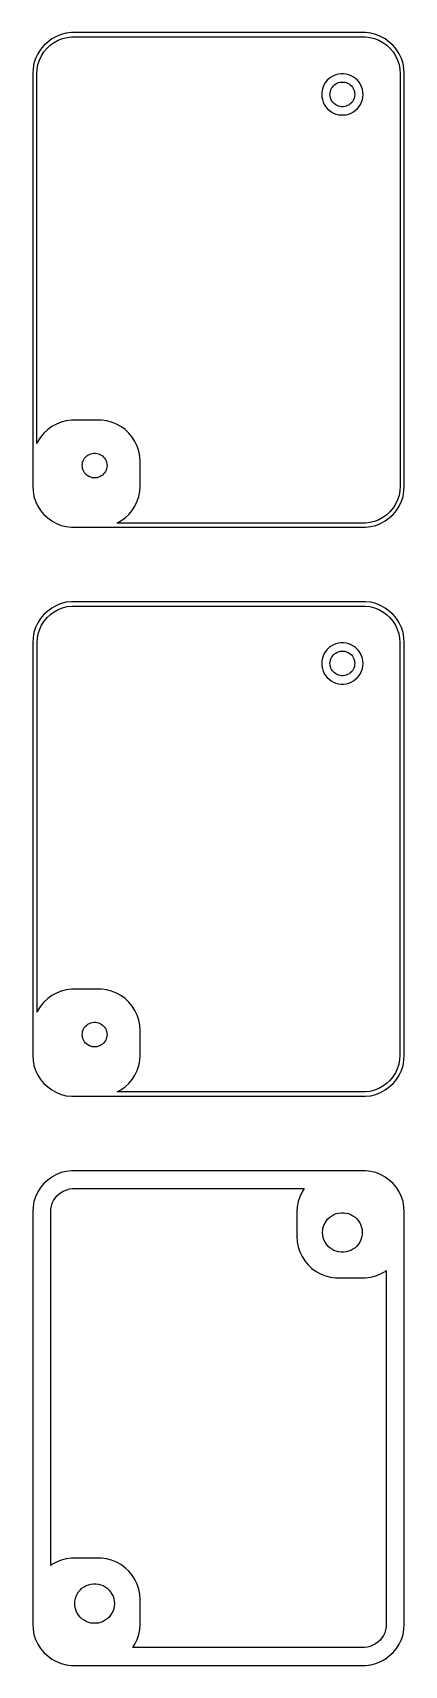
# Model space of a CAD drawing. Header units: metres. Extents: x -22 to 22, y 315 to 651.
# Drawn here: x -22.5 to 22.5, y 315 to 513 of the extents above; entities that cross this region are included whole.
import ezdxf

# ---------------------------------------------------------------- set-up
doc = ezdxf.new("R2010")
doc.units = ezdxf.units.M

msp = doc.modelspace()

# ---------------------------------------------------------------- linework, layer by layer
for p, q in [((-18.4369, 512.911), (-19.0451, 512.755)), ((-17.8139, 512.99), (-18.4369, 512.911)), ((17.8139, 512.99), (-17.8139, 512.99)), ((18.4369, 512.911), (17.8139, 512.99)), ((19.0451, 512.755), (18.4369, 512.911)), ((-21.5451, 510.939), (-21.8815, 510.409)), ((-21.1448, 511.423), (-21.5451, 510.939)), ((-20.6871, 511.853), (-21.1448, 511.423)), ((-21.1406, 510.645), (-20.7803, 511.08)), ((-20.7803, 511.08), (-20.3684, 511.467)), ((-20.1791, 512.222), (-20.6871, 511.853)), ((-20.3684, 511.467), (-19.9112, 511.799)), ((-19.6289, 512.524), (-20.1791, 512.222)), ((-19.9112, 511.799), (-19.416, 512.072)), ((-19.0451, 512.755), (-19.6289, 512.524)), ((-19.416, 512.072), (-18.8906, 512.28)), ((-18.8906, 512.28), (-18.3432, 512.42)), ((-18.3432, 512.42), (-17.7825, 512.491)), ((-17.7825, 512.491), (17.7825, 512.491)), ((17.7825, 512.491), (18.3432, 512.42)), ((18.3432, 512.42), (18.8906, 512.28)), ((18.8906, 512.28), (19.416, 512.072)), ((19.6289, 512.524), (19.0451, 512.755)), ((19.416, 512.072), (19.9112, 511.799)), ((20.1791, 512.222), (19.6289, 512.524)), ((19.9112, 511.799), (20.3684, 511.467)), ((20.6871, 511.853), (20.1791, 512.222)), ((20.3684, 511.467), (20.7803, 511.08)), ((21.1448, 511.423), (20.6871, 511.853)), ((20.7803, 511.08), (21.1406, 510.645)), ((21.5451, 510.939), (21.1448, 511.423)), ((21.8815, 510.409), (21.5451, 510.939)), ((-22.3429, 509.243), (-22.4606, 508.627)), ((-22.1489, 509.841), (-22.3429, 509.243)), ((-21.8815, 510.409), (-22.1489, 509.841)), ((-21.9645, 508.564), (-21.8586, 509.119)), ((-21.8586, 509.119), (-21.684, 509.657)), ((-21.684, 509.657), (-21.4434, 510.168)), ((-21.4434, 510.168), (-21.1406, 510.645)), ((21.1406, 510.645), (21.4434, 510.168)), ((21.4434, 510.168), (21.684, 509.657)), ((21.684, 509.657), (21.8586, 509.119)), ((21.8586, 509.119), (21.9645, 508.564)), ((22.1489, 509.841), (21.8815, 510.409)), ((22.3429, 509.243), (22.1489, 509.841)), ((22.4606, 508.627), (22.3429, 509.243)), ((-22.4606, 508.627), (-22.5, 508)), ((-22.5, 508), (-22.5, 458)), ((-22, 508), (-21.9645, 508.564)), ((-22, 463.157), (-22, 508)), ((12.9774, 506.969), (12.8092, 506.704)), ((13.1776, 507.211), (12.9774, 506.969)), ((13.4064, 507.426), (13.1776, 507.211)), ((13.6604, 507.611), (13.4064, 507.426)), ((13.9355, 507.762), (13.6604, 507.611)), ((14.2274, 507.878), (13.9355, 507.762)), ((14.1963, 506.766), (14.3613, 506.857)), ((14.5315, 507.956), (14.2274, 507.878)), ((14.3613, 506.857), (14.5365, 506.927)), ((14.843, 507.995), (14.5315, 507.956)), ((14.5365, 506.927), (14.7189, 506.973)), ((14.7189, 506.973), (14.9058, 506.997)), ((15.157, 507.995), (14.843, 507.995)), ((14.9058, 506.997), (15.0942, 506.997)), ((15.0942, 506.997), (15.2811, 506.973)), ((15.4684, 507.956), (15.157, 507.995)), ((15.2811, 506.973), (15.4635, 506.927)), ((15.4635, 506.927), (15.6387, 506.857)), ((15.7725, 507.878), (15.4684, 507.956)), ((15.6387, 506.857), (15.8037, 506.766)), ((16.0644, 507.762), (15.7725, 507.878)), ((16.3396, 507.611), (16.0644, 507.762)), ((16.5936, 507.426), (16.3396, 507.611)), ((16.8224, 507.211), (16.5936, 507.426)), ((17.0225, 506.969), (16.8224, 507.211)), ((17.1908, 506.704), (17.0225, 506.969)), ((21.9645, 508.564), (22, 508)), ((22, 508), (22, 458)), ((22.5, 508), (22.4606, 508.627)), ((22.5, 458), (22.5, 508)), ((12.5197, 505.813), (12.5, 505.5)), ((12.5, 505.5), (12.5197, 505.187)), ((12.5785, 506.122), (12.5197, 505.813)), ((12.5197, 505.187), (12.5785, 504.878)), ((12.6756, 506.42), (12.5785, 506.122)), ((12.5785, 504.878), (12.6756, 504.58)), ((12.8092, 506.704), (12.6756, 506.42)), ((13.5, 505.5), (13.5118, 505.688)), ((13.5118, 505.312), (13.5, 505.5)), ((13.5118, 505.688), (13.5471, 505.873)), ((13.5471, 505.127), (13.5118, 505.312)), ((13.5471, 505.873), (13.6053, 506.052)), ((13.6053, 504.948), (13.5471, 505.127)), ((13.6053, 506.052), (13.6855, 506.223)), ((13.6855, 504.777), (13.6053, 504.948)), ((13.6855, 506.223), (13.7865, 506.382)), ((13.7865, 506.382), (13.9065, 506.527)), ((13.9065, 506.527), (14.0439, 506.656)), ((14.0439, 506.656), (14.1963, 506.766)), ((15.8037, 506.766), (15.9561, 506.656)), ((15.9561, 506.656), (16.0934, 506.527)), ((16.0934, 506.527), (16.2135, 506.382)), ((16.2135, 506.382), (16.3145, 506.223)), ((16.3145, 506.223), (16.3947, 506.052)), ((16.3947, 504.948), (16.3145, 504.777)), ((16.3947, 506.052), (16.4529, 505.873)), ((16.4529, 505.127), (16.3947, 504.948)), ((16.4529, 505.873), (16.4882, 505.688)), ((16.4882, 505.312), (16.4529, 505.127)), ((16.4882, 505.688), (16.5, 505.5)), ((16.5, 505.5), (16.4882, 505.312)), ((17.3244, 506.42), (17.1908, 506.704)), ((17.4214, 506.122), (17.3244, 506.42)), ((17.3244, 504.58), (17.4214, 504.878)), ((17.4803, 505.813), (17.4214, 506.122)), ((17.4214, 504.878), (17.4803, 505.187)), ((17.5, 505.5), (17.4803, 505.813)), ((17.4803, 505.187), (17.5, 505.5)), ((12.6756, 504.58), (12.8092, 504.296)), ((12.8092, 504.296), (12.9774, 504.031)), ((12.9774, 504.031), (13.1776, 503.789)), ((13.1776, 503.789), (13.4064, 503.574)), ((13.4064, 503.574), (13.6604, 503.389)), ((13.6604, 503.389), (13.9355, 503.238)), ((13.7865, 504.618), (13.6855, 504.777)), ((13.9065, 504.473), (13.7865, 504.618)), ((14.0439, 504.344), (13.9065, 504.473)), ((13.9355, 503.238), (14.2274, 503.122)), ((14.1963, 504.234), (14.0439, 504.344)), ((14.3613, 504.143), (14.1963, 504.234)), ((14.2274, 503.122), (14.5315, 503.044)), ((14.5365, 504.073), (14.3613, 504.143)), ((14.5315, 503.044), (14.843, 503.005)), ((14.7189, 504.027), (14.5365, 504.073)), ((14.9058, 504.003), (14.7189, 504.027)), ((14.843, 503.005), (15.157, 503.005)), ((15.0942, 504.003), (14.9058, 504.003)), ((15.2811, 504.027), (15.0942, 504.003)), ((15.157, 503.005), (15.4684, 503.044)), ((15.4635, 504.073), (15.2811, 504.027)), ((15.6387, 504.143), (15.4635, 504.073)), ((15.4684, 503.044), (15.7725, 503.122)), ((15.8037, 504.234), (15.6387, 504.143)), ((15.7725, 503.122), (16.0644, 503.238)), ((15.9561, 504.344), (15.8037, 504.234)), ((16.0934, 504.473), (15.9561, 504.344)), ((16.0644, 503.238), (16.3396, 503.389)), ((16.2135, 504.618), (16.0934, 504.473)), ((16.3145, 504.777), (16.2135, 504.618)), ((16.3396, 503.389), (16.5936, 503.574)), ((16.5936, 503.574), (16.8224, 503.789)), ((16.8224, 503.789), (17.0225, 504.031)), ((17.0225, 504.031), (17.1908, 504.296)), ((17.1908, 504.296), (17.3244, 504.58)), ((-19.6289, 465.524), (-20.1791, 465.222)), ((-19.0451, 465.755), (-19.6289, 465.524)), ((-18.4369, 465.911), (-19.0451, 465.755)), ((-17.8139, 465.99), (-18.4369, 465.911)), ((-14.186, 465.99), (-17.8139, 465.99)), ((-13.5631, 465.911), (-14.186, 465.99)), ((-12.9549, 465.755), (-13.5631, 465.911)), ((-12.3711, 465.524), (-12.9549, 465.755)), ((-11.8209, 465.222), (-12.3711, 465.524)), ((-21.8815, 463.409), (-22, 463.157)), ((-21.5451, 463.939), (-21.8815, 463.409)), ((-21.1448, 464.423), (-21.5451, 463.939)), ((-20.6871, 464.853), (-21.1448, 464.423)), ((-20.1791, 465.222), (-20.6871, 464.853)), ((-11.3129, 464.853), (-11.8209, 465.222)), ((-10.8551, 464.423), (-11.3129, 464.853)), ((-10.4549, 463.939), (-10.8551, 464.423)), ((-10.1185, 463.409), (-10.4549, 463.939)), ((-9.8511, 462.841), (-10.1185, 463.409)), ((-16.3145, 461.223), (-16.2135, 461.382)), ((-16.2135, 461.382), (-16.0934, 461.527)), ((-16.0934, 461.527), (-15.9561, 461.656)), ((-15.9561, 461.656), (-15.8037, 461.766)), ((-15.8037, 461.766), (-15.6387, 461.857)), ((-15.6387, 461.857), (-15.4635, 461.927)), ((-15.4635, 461.927), (-15.2811, 461.973)), ((-15.2811, 461.973), (-15.0942, 461.997)), ((-15.0942, 461.997), (-14.9058, 461.997)), ((-14.9058, 461.997), (-14.7189, 461.973)), ((-14.7189, 461.973), (-14.5365, 461.927)), ((-14.5365, 461.927), (-14.3613, 461.857)), ((-14.3613, 461.857), (-14.1963, 461.766)), ((-14.1963, 461.766), (-14.0439, 461.656)), ((-14.0439, 461.656), (-13.9065, 461.527)), ((-13.9065, 461.527), (-13.7865, 461.382)), ((-13.7865, 461.382), (-13.6855, 461.223)), ((-9.6571, 462.243), (-9.8511, 462.841)), ((-9.5394, 461.627), (-9.6571, 462.243)), ((-9.5, 461), (-9.5394, 461.627)), ((-16.5, 460.5), (-16.4882, 460.688)), ((-16.4882, 460.312), (-16.5, 460.5)), ((-16.4882, 460.688), (-16.4529, 460.873)), ((-16.4529, 460.127), (-16.4882, 460.312)), ((-16.4529, 460.873), (-16.3947, 461.052)), ((-16.3947, 459.948), (-16.4529, 460.127)), ((-16.3947, 461.052), (-16.3145, 461.223)), ((-16.3145, 459.777), (-16.3947, 459.948)), ((-16.2135, 459.618), (-16.3145, 459.777)), ((-16.0934, 459.473), (-16.2135, 459.618)), ((-15.9561, 459.344), (-16.0934, 459.473)), ((-15.8037, 459.234), (-15.9561, 459.344)), ((-14.0439, 459.344), (-14.1963, 459.234)), ((-13.9065, 459.473), (-14.0439, 459.344)), ((-13.7865, 459.618), (-13.9065, 459.473)), ((-13.6855, 459.777), (-13.7865, 459.618)), ((-13.6855, 461.223), (-13.6053, 461.052)), ((-13.6053, 459.948), (-13.6855, 459.777)), ((-13.6053, 461.052), (-13.5471, 460.873)), ((-13.5471, 460.127), (-13.6053, 459.948)), ((-13.5471, 460.873), (-13.5118, 460.688)), ((-13.5118, 460.312), (-13.5471, 460.127)), ((-13.5118, 460.688), (-13.5, 460.5)), ((-13.5, 460.5), (-13.5118, 460.312)), ((-9.5, 458), (-9.5, 461)), ((-22.5, 458), (-22.4606, 457.373)), ((-22.4606, 457.373), (-22.3429, 456.757)), ((-15.6387, 459.143), (-15.8037, 459.234)), ((-15.4635, 459.073), (-15.6387, 459.143)), ((-15.2811, 459.027), (-15.4635, 459.073)), ((-15.0942, 459.003), (-15.2811, 459.027)), ((-14.9058, 459.003), (-15.0942, 459.003)), ((-14.7189, 459.027), (-14.9058, 459.003)), ((-14.5365, 459.073), (-14.7189, 459.027)), ((-14.3613, 459.143), (-14.5365, 459.073)), ((-14.1963, 459.234), (-14.3613, 459.143)), ((-9.6571, 456.757), (-9.5394, 457.373)), ((-9.5394, 457.373), (-9.5, 458)), ((21.9645, 457.436), (21.8586, 456.881)), ((22, 458), (21.9645, 457.436)), ((22.3429, 456.757), (22.4606, 457.373)), ((22.4606, 457.373), (22.5, 458)), ((-22.3429, 456.757), (-22.1489, 456.159)), ((-22.1489, 456.159), (-21.8815, 455.591)), ((-21.8815, 455.591), (-21.5451, 455.061)), ((-10.4549, 455.061), (-10.1185, 455.591)), ((-10.1185, 455.591), (-9.8511, 456.159)), ((-9.8511, 456.159), (-9.6571, 456.757)), ((21.1406, 455.355), (20.7803, 454.92)), ((21.4434, 455.832), (21.1406, 455.355)), ((21.684, 456.343), (21.4434, 455.832)), ((21.5451, 455.061), (21.8815, 455.591)), ((21.8586, 456.881), (21.684, 456.343)), ((21.8815, 455.591), (22.1489, 456.159)), ((22.1489, 456.159), (22.3429, 456.757)), ((-21.5451, 455.061), (-21.1448, 454.577)), ((-21.1448, 454.577), (-20.6871, 454.147)), ((-20.6871, 454.147), (-20.1791, 453.778)), ((-20.1791, 453.778), (-19.6289, 453.476)), ((-19.6289, 453.476), (-19.0451, 453.245)), ((-12.311, 453.509), (-11.8209, 453.778)), ((17.7825, 453.509), (-12.311, 453.509)), ((-11.8209, 453.778), (-11.3129, 454.147)), ((-11.3129, 454.147), (-10.8551, 454.577)), ((-10.8551, 454.577), (-10.4549, 455.061)), ((18.3432, 453.58), (17.7825, 453.509)), ((18.8906, 453.72), (18.3432, 453.58)), ((19.416, 453.928), (18.8906, 453.72)), ((19.0451, 453.245), (19.6289, 453.476)), ((19.9112, 454.201), (19.416, 453.928)), ((19.6289, 453.476), (20.1791, 453.778)), ((20.3684, 454.533), (19.9112, 454.201)), ((20.1791, 453.778), (20.6871, 454.147)), ((20.7803, 454.92), (20.3684, 454.533)), ((20.6871, 454.147), (21.1448, 454.577)), ((21.1448, 454.577), (21.5451, 455.061)), ((-19.0451, 453.245), (-18.4369, 453.089)), ((-18.4369, 453.089), (-17.8139, 453.01)), ((-17.8139, 453.01), (17.8139, 453.01)), ((17.8139, 453.01), (18.4369, 453.089)), ((18.4369, 453.089), (19.0451, 453.245)), ((-19.6289, 443.524), (-20.1791, 443.222)), ((-19.0451, 443.755), (-19.6289, 443.524)), ((-18.4369, 443.911), (-19.0451, 443.755)), ((-17.8139, 443.99), (-18.4369, 443.911)), ((17.8139, 443.99), (-17.8139, 443.99)), ((18.4369, 443.911), (17.8139, 443.99)), ((19.0451, 443.755), (18.4369, 443.911)), ((19.6289, 443.524), (19.0451, 443.755)), ((20.1791, 443.222), (19.6289, 443.524)), ((-21.5451, 441.939), (-21.8815, 441.409)), ((-21.1448, 442.423), (-21.5451, 441.939)), ((-21.4158, 441.153), (-21.1151, 441.627)), ((-20.6871, 442.853), (-21.1448, 442.423)), ((-21.1151, 441.627), (-20.7574, 442.059)), ((-20.7574, 442.059), (-20.3483, 442.443)), ((-20.1791, 443.222), (-20.6871, 442.853)), ((-20.3483, 442.443), (-19.8944, 442.773)), ((-19.8944, 442.773), (-19.4026, 443.043)), ((-19.4026, 443.043), (-18.8808, 443.25)), ((-18.8808, 443.25), (-18.3373, 443.389)), ((-18.3373, 443.389), (-17.7806, 443.46)), ((-17.7806, 443.46), (17.7806, 443.46)), ((17.7806, 443.46), (18.3373, 443.389)), ((18.3373, 443.389), (18.8808, 443.25)), ((18.8808, 443.25), (19.4026, 443.043)), ((19.4026, 443.043), (19.8944, 442.773)), ((19.8944, 442.773), (20.3483, 442.443)), ((20.6871, 442.853), (20.1791, 443.222)), ((20.3483, 442.443), (20.7574, 442.059)), ((21.1448, 442.423), (20.6871, 442.853)), ((20.7574, 442.059), (21.1151, 441.627)), ((21.1151, 441.627), (21.4158, 441.153)), ((21.5451, 441.939), (21.1448, 442.423)), ((21.8815, 441.409), (21.5451, 441.939)), ((-22.4606, 439.627), (-22.5, 439)), ((-22.3429, 440.243), (-22.4606, 439.627)), ((-22.1489, 440.841), (-22.3429, 440.243)), ((-21.8815, 441.409), (-22.1489, 440.841)), ((-21.9685, 439), (-21.9333, 439.56)), ((-21.9333, 439.56), (-21.8282, 440.111)), ((-21.8282, 440.111), (-21.6547, 440.645)), ((-21.6547, 440.645), (-21.4158, 441.153)), ((21.4158, 441.153), (21.6547, 440.645)), ((21.6547, 440.645), (21.8282, 440.111)), ((21.8282, 440.111), (21.9333, 439.56)), ((22.1489, 440.841), (21.8815, 441.409)), ((21.9333, 439.56), (21.9685, 439)), ((22.3429, 440.243), (22.1489, 440.841)), ((22.4606, 439.627), (22.3429, 440.243)), ((22.5, 439), (22.4606, 439.627)), ((-22.5, 439), (-22.5, 389)), ((-21.9685, 394.224), (-21.9685, 439)), ((12.8092, 437.704), (12.6756, 437.42)), ((12.9774, 437.969), (12.8092, 437.704)), ((13.1776, 438.211), (12.9774, 437.969)), ((13.4064, 438.426), (13.1776, 438.211)), ((13.6604, 438.611), (13.4064, 438.426)), ((13.9355, 438.762), (13.6604, 438.611)), ((13.9065, 437.527), (14.0439, 437.656)), ((14.2274, 438.878), (13.9355, 438.762)), ((14.0439, 437.656), (14.1963, 437.766)), ((14.1963, 437.766), (14.3613, 437.857)), ((14.5315, 438.956), (14.2274, 438.878)), ((14.3613, 437.857), (14.5365, 437.927)), ((14.843, 438.995), (14.5315, 438.956)), ((14.5365, 437.927), (14.7189, 437.973)), ((14.7189, 437.973), (14.9058, 437.997)), ((15.157, 438.995), (14.843, 438.995)), ((14.9058, 437.997), (15.0942, 437.997)), ((15.0942, 437.997), (15.2811, 437.973)), ((15.4684, 438.956), (15.157, 438.995)), ((15.2811, 437.973), (15.4635, 437.927)), ((15.4635, 437.927), (15.6387, 437.857)), ((15.7725, 438.878), (15.4684, 438.956)), ((15.6387, 437.857), (15.8037, 437.766)), ((16.0644, 438.762), (15.7725, 438.878)), ((15.8037, 437.766), (15.9561, 437.656)), ((15.9561, 437.656), (16.0934, 437.527)), ((16.3396, 438.611), (16.0644, 438.762)), ((16.5936, 438.426), (16.3396, 438.611)), ((16.8224, 438.211), (16.5936, 438.426)), ((17.0225, 437.969), (16.8224, 438.211)), ((17.1908, 437.704), (17.0225, 437.969)), ((17.3244, 437.42), (17.1908, 437.704)), ((21.9685, 439), (21.9685, 389)), ((22.5, 389), (22.5, 439)), ((12.5197, 436.813), (12.5, 436.5)), ((12.5, 436.5), (12.5197, 436.187)), ((12.5785, 437.122), (12.5197, 436.813)), ((12.5197, 436.187), (12.5785, 435.878)), ((12.6756, 437.42), (12.5785, 437.122)), ((12.5785, 435.878), (12.6756, 435.58)), ((12.6756, 435.58), (12.8092, 435.296)), ((13.5, 436.5), (13.5118, 436.688)), ((13.5118, 436.312), (13.5, 436.5)), ((13.5118, 436.688), (13.5471, 436.873)), ((13.5471, 436.127), (13.5118, 436.312)), ((13.5471, 436.873), (13.6053, 437.052)), ((13.6053, 435.948), (13.5471, 436.127)), ((13.6053, 437.052), (13.6855, 437.223)), ((13.6855, 435.777), (13.6053, 435.948)), ((13.6855, 437.223), (13.7865, 437.382)), ((13.7865, 435.618), (13.6855, 435.777)), ((13.7865, 437.382), (13.9065, 437.527)), ((13.9065, 435.473), (13.7865, 435.618)), ((16.0934, 437.527), (16.2135, 437.382)), ((16.2135, 435.618), (16.0934, 435.473)), ((16.2135, 437.382), (16.3145, 437.223)), ((16.3145, 435.777), (16.2135, 435.618)), ((16.3145, 437.223), (16.3947, 437.052)), ((16.3947, 435.948), (16.3145, 435.777)), ((16.3947, 437.052), (16.4529, 436.873)), ((16.4529, 436.127), (16.3947, 435.948)), ((16.4529, 436.873), (16.4882, 436.688)), ((16.4882, 436.312), (16.4529, 436.127)), ((16.4882, 436.688), (16.5, 436.5)), ((16.5, 436.5), (16.4882, 436.312)), ((17.1908, 435.296), (17.3244, 435.58)), ((17.4214, 437.122), (17.3244, 437.42)), ((17.3244, 435.58), (17.4214, 435.878)), ((17.4803, 436.813), (17.4214, 437.122)), ((17.4214, 435.878), (17.4803, 436.187)), ((17.5, 436.5), (17.4803, 436.813)), ((17.4803, 436.187), (17.5, 436.5)), ((12.8092, 435.296), (12.9774, 435.031)), ((12.9774, 435.031), (13.1776, 434.789)), ((13.1776, 434.789), (13.4064, 434.574)), ((13.4064, 434.574), (13.6604, 434.389)), ((13.6604, 434.389), (13.9355, 434.238)), ((14.0439, 435.344), (13.9065, 435.473)), ((13.9355, 434.238), (14.2274, 434.122)), ((14.1963, 435.234), (14.0439, 435.344)), ((14.3613, 435.143), (14.1963, 435.234)), ((14.2274, 434.122), (14.5315, 434.044)), ((14.5365, 435.073), (14.3613, 435.143)), ((14.5315, 434.044), (14.843, 434.005)), ((14.7189, 435.027), (14.5365, 435.073)), ((14.9058, 435.003), (14.7189, 435.027)), ((14.843, 434.005), (15.157, 434.005)), ((15.0942, 435.003), (14.9058, 435.003)), ((15.2811, 435.027), (15.0942, 435.003)), ((15.157, 434.005), (15.4684, 434.044)), ((15.4635, 435.073), (15.2811, 435.027)), ((15.6387, 435.143), (15.4635, 435.073)), ((15.4684, 434.044), (15.7725, 434.122)), ((15.8037, 435.234), (15.6387, 435.143)), ((15.7725, 434.122), (16.0644, 434.238)), ((15.9561, 435.344), (15.8037, 435.234)), ((16.0934, 435.473), (15.9561, 435.344)), ((16.0644, 434.238), (16.3396, 434.389)), ((16.3396, 434.389), (16.5936, 434.574)), ((16.5936, 434.574), (16.8224, 434.789)), ((16.8224, 434.789), (17.0225, 435.031)), ((17.0225, 435.031), (17.1908, 435.296)), ((-20.1791, 396.222), (-20.6871, 395.853)), ((-19.6289, 396.524), (-20.1791, 396.222)), ((-19.0451, 396.755), (-19.6289, 396.524)), ((-18.4369, 396.911), (-19.0451, 396.755)), ((-17.8139, 396.99), (-18.4369, 396.911)), ((-14.186, 396.99), (-17.8139, 396.99)), ((-13.5631, 396.911), (-14.186, 396.99)), ((-12.9549, 396.755), (-13.5631, 396.911)), ((-12.3711, 396.524), (-12.9549, 396.755)), ((-11.8209, 396.222), (-12.3711, 396.524)), ((-11.3129, 395.853), (-11.8209, 396.222)), ((-21.8815, 394.409), (-21.9685, 394.224)), ((-21.5451, 394.939), (-21.8815, 394.409)), ((-21.1448, 395.423), (-21.5451, 394.939)), ((-20.6871, 395.853), (-21.1448, 395.423)), ((-10.8551, 395.423), (-11.3129, 395.853)), ((-10.4549, 394.939), (-10.8551, 395.423)), ((-10.1185, 394.409), (-10.4549, 394.939)), ((-9.8511, 393.841), (-10.1185, 394.409)), ((-16.4529, 391.873), (-16.3947, 392.052)), ((-16.3947, 392.052), (-16.3145, 392.223)), ((-16.3145, 392.223), (-16.2135, 392.382)), ((-16.2135, 392.382), (-16.0934, 392.527)), ((-16.0934, 392.527), (-15.9561, 392.656)), ((-15.9561, 392.656), (-15.8037, 392.766)), ((-15.8037, 392.766), (-15.6387, 392.857)), ((-15.6387, 392.857), (-15.4635, 392.927)), ((-15.4635, 392.927), (-15.2811, 392.973)), ((-15.2811, 392.973), (-15.0942, 392.997)), ((-15.0942, 392.997), (-14.9058, 392.997)), ((-14.9058, 392.997), (-14.7189, 392.973)), ((-14.7189, 392.973), (-14.5365, 392.927)), ((-14.5365, 392.927), (-14.3613, 392.857)), ((-14.3613, 392.857), (-14.1963, 392.766)), ((-14.1963, 392.766), (-14.0439, 392.656)), ((-14.0439, 392.656), (-13.9065, 392.527)), ((-13.9065, 392.527), (-13.7865, 392.382)), ((-13.7865, 392.382), (-13.6855, 392.223)), ((-13.6855, 392.223), (-13.6053, 392.052)), ((-13.6053, 392.052), (-13.5471, 391.873)), ((-9.6571, 393.243), (-9.8511, 393.841)), ((-9.5394, 392.627), (-9.6571, 393.243)), ((-9.5, 392), (-9.5394, 392.627)), ((-16.5, 391.5), (-16.4882, 391.688)), ((-16.4882, 391.312), (-16.5, 391.5)), ((-16.4882, 391.688), (-16.4529, 391.873)), ((-16.4529, 391.127), (-16.4882, 391.312)), ((-16.3947, 390.948), (-16.4529, 391.127)), ((-16.3145, 390.777), (-16.3947, 390.948)), ((-16.2135, 390.618), (-16.3145, 390.777)), ((-16.0934, 390.473), (-16.2135, 390.618)), ((-15.9561, 390.344), (-16.0934, 390.473)), ((-15.8037, 390.234), (-15.9561, 390.344)), ((-15.6387, 390.143), (-15.8037, 390.234)), ((-15.4635, 390.073), (-15.6387, 390.143)), ((-15.2811, 390.027), (-15.4635, 390.073)), ((-15.0942, 390.003), (-15.2811, 390.027)), ((-14.7189, 390.027), (-14.9058, 390.003)), ((-14.5365, 390.073), (-14.7189, 390.027)), ((-14.3613, 390.143), (-14.5365, 390.073)), ((-14.1963, 390.234), (-14.3613, 390.143)), ((-14.0439, 390.344), (-14.1963, 390.234)), ((-13.9065, 390.473), (-14.0439, 390.344)), ((-13.7865, 390.618), (-13.9065, 390.473)), ((-13.6855, 390.777), (-13.7865, 390.618)), ((-13.6053, 390.948), (-13.6855, 390.777)), ((-13.5471, 391.127), (-13.6053, 390.948)), ((-13.5471, 391.873), (-13.5118, 391.688)), ((-13.5118, 391.312), (-13.5471, 391.127)), ((-13.5118, 391.688), (-13.5, 391.5)), ((-13.5, 391.5), (-13.5118, 391.312)), ((-9.5, 389), (-9.5, 392)), ((-22.5, 389), (-22.4606, 388.373)), ((-22.4606, 388.373), (-22.3429, 387.757)), ((-14.9058, 390.003), (-15.0942, 390.003)), ((-9.6571, 387.757), (-9.5394, 388.373)), ((-9.5394, 388.373), (-9.5, 389)), ((21.9333, 388.44), (21.8282, 387.889)), ((21.9685, 389), (21.9333, 388.44)), ((22.3429, 387.757), (22.4606, 388.373)), ((22.4606, 388.373), (22.5, 389)), ((-22.3429, 387.757), (-22.1489, 387.159)), ((-22.1489, 387.159), (-21.8815, 386.591)), ((-21.8815, 386.591), (-21.5451, 386.061)), ((-10.4549, 386.061), (-10.1185, 386.591)), ((-10.1185, 386.591), (-9.8511, 387.159)), ((-9.8511, 387.159), (-9.6571, 387.757)), ((21.1151, 386.373), (20.7574, 385.941)), ((21.4158, 386.847), (21.1151, 386.373)), ((21.6547, 387.355), (21.4158, 386.847)), ((21.5451, 386.061), (21.8815, 386.591)), ((21.8282, 387.889), (21.6547, 387.355)), ((21.8815, 386.591), (22.1489, 387.159)), ((22.1489, 387.159), (22.3429, 387.757)), ((-21.5451, 386.061), (-21.1448, 385.577)), ((-21.1448, 385.577), (-20.6871, 385.147)), ((-20.6871, 385.147), (-20.1791, 384.778)), ((-20.1791, 384.778), (-19.6289, 384.476)), ((-19.6289, 384.476), (-19.0451, 384.245)), ((-19.0451, 384.245), (-18.4369, 384.089)), ((-18.4369, 384.089), (-17.8139, 384.01)), ((-12.2539, 384.54), (-11.8209, 384.778)), ((17.7806, 384.54), (-12.2539, 384.54)), ((-11.8209, 384.778), (-11.3129, 385.147)), ((-11.3129, 385.147), (-10.8551, 385.577)), ((-10.8551, 385.577), (-10.4549, 386.061)), ((18.3373, 384.611), (17.7806, 384.54)), ((17.8139, 384.01), (18.4369, 384.089)), ((18.8808, 384.75), (18.3373, 384.611)), ((18.4369, 384.089), (19.0451, 384.245)), ((19.4026, 384.957), (18.8808, 384.75)), ((19.0451, 384.245), (19.6289, 384.476)), ((19.8944, 385.227), (19.4026, 384.957)), ((19.6289, 384.476), (20.1791, 384.778)), ((20.3483, 385.557), (19.8944, 385.227)), ((20.1791, 384.778), (20.6871, 385.147)), ((20.7574, 385.941), (20.3483, 385.557)), ((20.6871, 385.147), (21.1448, 385.577)), ((21.1448, 385.577), (21.5451, 386.061)), ((-17.8139, 384.01), (17.8139, 384.01)), ((-20.1791, 374.222), (-20.6871, 373.853)), ((-19.6289, 374.524), (-20.1791, 374.222)), ((-19.0451, 374.755), (-19.6289, 374.524)), ((-18.4369, 374.911), (-19.0451, 374.755)), ((-17.8139, 374.99), (-18.4369, 374.911)), ((17.8139, 374.99), (-17.8139, 374.99)), ((18.4369, 374.911), (17.8139, 374.99)), ((19.0451, 374.755), (18.4369, 374.911)), ((19.6289, 374.524), (19.0451, 374.755)), ((20.1791, 374.222), (19.6289, 374.524)), ((20.6871, 373.853), (20.1791, 374.222)), ((-21.8815, 372.409), (-22.1489, 371.841)), ((-21.5451, 372.939), (-21.8815, 372.409)), ((-21.1448, 373.423), (-21.5451, 372.939)), ((-20.6871, 373.853), (-21.1448, 373.423)), ((-19.2997, 372.175), (-19.0128, 372.384)), ((-19.0128, 372.384), (-18.7021, 372.555)), ((-18.7021, 372.555), (-18.3725, 372.685)), ((-18.3725, 372.685), (-18.0291, 372.773)), ((-18.0291, 372.773), (-17.6773, 372.818)), ((-17.6773, 372.818), (10.3781, 372.818)), ((10.1185, 372.409), (9.8511, 371.841)), ((10.3781, 372.818), (10.1185, 372.409)), ((21.1448, 373.423), (20.6871, 373.853)), ((21.5451, 372.939), (21.1448, 373.423)), ((21.8815, 372.409), (21.5451, 372.939)), ((22.1489, 371.841), (21.8815, 372.409)), ((-22.4606, 370.627), (-22.5, 370)), ((-22.3429, 371.243), (-22.4606, 370.627)), ((-22.1489, 371.841), (-22.3429, 371.243)), ((-20.3234, 370), (-20.3011, 370.354)), ((-20.3011, 370.354), (-20.2347, 370.702)), ((-20.2347, 370.702), (-20.1251, 371.039)), ((-20.1251, 371.039), (-19.9742, 371.36)), ((-19.9742, 371.36), (-19.7842, 371.66)), ((-19.7842, 371.66), (-19.5582, 371.933)), ((-19.5582, 371.933), (-19.2997, 372.175)), ((9.5394, 370.627), (9.5, 370)), ((9.6571, 371.243), (9.5394, 370.627)), ((9.8511, 371.841), (9.6571, 371.243)), ((22.3429, 371.243), (22.1489, 371.841)), ((22.4606, 370.627), (22.3429, 371.243)), ((22.5, 370), (22.4606, 370.627)), ((-22.5, 370), (-22.5, 320)), ((-20.3234, 327.117), (-20.3234, 370)), ((9.5, 370), (9.5, 367)), ((12.6754, 368.097), (12.7685, 368.383)), ((12.7685, 368.383), (12.8969, 368.656)), ((12.8969, 368.656), (13.0583, 368.911)), ((13.0583, 368.911), (13.2505, 369.143)), ((13.2505, 369.143), (13.4702, 369.349)), ((13.4702, 369.349), (13.714, 369.526)), ((13.714, 369.526), (13.9781, 369.672)), ((13.9781, 369.672), (14.2583, 369.783)), ((14.2583, 369.783), (14.5503, 369.857)), ((14.5503, 369.857), (14.8493, 369.895)), ((14.8493, 369.895), (15.1507, 369.895)), ((15.1507, 369.895), (15.4497, 369.857)), ((15.4497, 369.857), (15.7416, 369.783)), ((15.7416, 369.783), (16.0219, 369.672)), ((16.0219, 369.672), (16.286, 369.526)), ((16.286, 369.526), (16.5298, 369.349)), ((16.5298, 369.349), (16.7495, 369.143)), ((16.7495, 369.143), (16.9416, 368.911)), ((16.9416, 368.911), (17.1031, 368.656)), ((17.1031, 368.656), (17.2315, 368.383)), ((17.2315, 368.383), (17.3246, 368.097)), ((22.5, 320), (22.5, 370)), ((9.5, 367), (9.5394, 366.373)), ((9.5394, 366.373), (9.6571, 365.757)), ((12.6, 367.5), (12.6189, 367.801)), ((12.6189, 367.199), (12.6, 367.5)), ((12.6189, 367.801), (12.6754, 368.097)), ((12.6754, 366.903), (12.6189, 367.199)), ((12.7685, 366.617), (12.6754, 366.903)), ((12.8969, 366.344), (12.7685, 366.617)), ((13.0583, 366.089), (12.8969, 366.344)), ((17.1031, 366.344), (16.9416, 366.089)), ((17.2315, 366.617), (17.1031, 366.344)), ((17.3246, 366.903), (17.2315, 366.617)), ((17.3246, 368.097), (17.3811, 367.801)), ((17.3811, 367.199), (17.3246, 366.903)), ((17.3811, 367.801), (17.4, 367.5)), ((17.4, 367.5), (17.3811, 367.199)), ((9.6571, 365.757), (9.8511, 365.159)), ((9.8511, 365.159), (10.1185, 364.591)), ((10.1185, 364.591), (10.4549, 364.061)), ((13.2505, 365.857), (13.0583, 366.089)), ((13.4702, 365.651), (13.2505, 365.857)), ((13.714, 365.474), (13.4702, 365.651)), ((13.9781, 365.328), (13.714, 365.474)), ((14.2583, 365.217), (13.9781, 365.328)), ((14.5503, 365.143), (14.2583, 365.217)), ((14.8493, 365.105), (14.5503, 365.143)), ((15.1507, 365.105), (14.8493, 365.105)), ((15.4497, 365.143), (15.1507, 365.105)), ((15.7416, 365.217), (15.4497, 365.143)), ((16.0219, 365.328), (15.7416, 365.217)), ((16.286, 365.474), (16.0219, 365.328)), ((16.5298, 365.651), (16.286, 365.474)), ((16.7495, 365.857), (16.5298, 365.651)), ((16.9416, 366.089), (16.7495, 365.857)), ((10.4549, 364.061), (10.8551, 363.577)), ((10.8551, 363.577), (11.3129, 363.147)), ((11.3129, 363.147), (11.8209, 362.778)), ((11.8209, 362.778), (12.3711, 362.476)), ((12.3711, 362.476), (12.9549, 362.245)), ((19.0451, 362.245), (19.6289, 362.476)), ((19.6289, 362.476), (20.1791, 362.778)), ((20.1791, 362.778), (20.3234, 362.883)), ((20.3234, 362.883), (20.3234, 320)), ((12.9549, 362.245), (13.5631, 362.089)), ((13.5631, 362.089), (14.186, 362.01)), ((14.186, 362.01), (17.8139, 362.01)), ((17.8139, 362.01), (18.4369, 362.089)), ((18.4369, 362.089), (19.0451, 362.245)), ((-20.1791, 327.222), (-20.3234, 327.117)), ((-19.6289, 327.524), (-20.1791, 327.222)), ((-19.0451, 327.755), (-19.6289, 327.524)), ((-18.4369, 327.911), (-19.0451, 327.755)), ((-17.8139, 327.99), (-18.4369, 327.911)), ((-14.186, 327.99), (-17.8139, 327.99)), ((-13.5631, 327.911), (-14.186, 327.99)), ((-12.9549, 327.755), (-13.5631, 327.911)), ((-12.3711, 327.524), (-12.9549, 327.755)), ((-11.8209, 327.222), (-12.3711, 327.524)), ((-11.3129, 326.853), (-11.8209, 327.222)), ((-10.8551, 326.423), (-11.3129, 326.853)), ((-16.0219, 324.672), (-15.7416, 324.783)), ((-15.7416, 324.783), (-15.4497, 324.857)), ((-15.4497, 324.857), (-15.1507, 324.895)), ((-15.1507, 324.895), (-14.8493, 324.895)), ((-14.8493, 324.895), (-14.5503, 324.857)), ((-14.5503, 324.857), (-14.2583, 324.783)), ((-14.2583, 324.783), (-13.9781, 324.672)), ((-10.4549, 325.939), (-10.8551, 326.423)), ((-10.1185, 325.409), (-10.4549, 325.939)), ((-9.8511, 324.841), (-10.1185, 325.409)), ((-9.6571, 324.243), (-9.8511, 324.841)), ((-17.4, 322.5), (-17.3811, 322.801)), ((-17.3811, 322.801), (-17.3246, 323.097)), ((-17.3246, 323.097), (-17.2315, 323.383)), ((-17.2315, 323.383), (-17.1031, 323.656)), ((-17.1031, 323.656), (-16.9416, 323.911)), ((-16.9416, 323.911), (-16.7495, 324.143)), ((-16.7495, 324.143), (-16.5298, 324.349)), ((-16.5298, 324.349), (-16.286, 324.526)), ((-16.286, 324.526), (-16.0219, 324.672)), ((-13.9781, 324.672), (-13.714, 324.526)), ((-13.714, 324.526), (-13.4702, 324.349)), ((-13.4702, 324.349), (-13.2505, 324.143)), ((-13.2505, 324.143), (-13.0583, 323.911)), ((-13.0583, 323.911), (-12.8969, 323.656)), ((-12.8969, 323.656), (-12.7685, 323.383)), ((-12.7685, 323.383), (-12.6754, 323.097)), ((-12.6754, 323.097), (-12.6189, 322.801)), ((-12.6189, 322.801), (-12.6, 322.5)), ((-9.5394, 323.627), (-9.6571, 324.243)), ((-9.5, 323), (-9.5394, 323.627)), ((-9.5, 320), (-9.5, 323)), ((-17.3811, 322.199), (-17.4, 322.5)), ((-17.3246, 321.903), (-17.3811, 322.199)), ((-17.2315, 321.617), (-17.3246, 321.903)), ((-17.1031, 321.344), (-17.2315, 321.617)), ((-16.9416, 321.089), (-17.1031, 321.344)), ((-16.7495, 320.857), (-16.9416, 321.089)), ((-16.5298, 320.651), (-16.7495, 320.857)), ((-13.2505, 320.857), (-13.4702, 320.651)), ((-13.0583, 321.089), (-13.2505, 320.857)), ((-12.8969, 321.344), (-13.0583, 321.089)), ((-12.7685, 321.617), (-12.8969, 321.344)), ((-12.6754, 321.903), (-12.7685, 321.617)), ((-12.6189, 322.199), (-12.6754, 321.903)), ((-12.6, 322.5), (-12.6189, 322.199)), ((-22.5, 320), (-22.4606, 319.373)), ((-22.4606, 319.373), (-22.3429, 318.757)), ((-22.3429, 318.757), (-22.1489, 318.159)), ((-16.286, 320.474), (-16.5298, 320.651)), ((-16.0219, 320.328), (-16.286, 320.474)), ((-15.7416, 320.217), (-16.0219, 320.328)), ((-15.4497, 320.143), (-15.7416, 320.217)), ((-15.1507, 320.105), (-15.4497, 320.143)), ((-14.8493, 320.105), (-15.1507, 320.105)), ((-14.5503, 320.143), (-14.8493, 320.105)), ((-14.2583, 320.217), (-14.5503, 320.143)), ((-13.9781, 320.328), (-14.2583, 320.217)), ((-13.714, 320.474), (-13.9781, 320.328)), ((-13.4702, 320.651), (-13.714, 320.474)), ((-9.8511, 318.159), (-9.6571, 318.757)), ((-9.6571, 318.757), (-9.5394, 319.373)), ((-9.5394, 319.373), (-9.5, 320)), ((20.1251, 318.961), (19.9742, 318.64)), ((20.2347, 319.298), (20.1251, 318.961)), ((20.3011, 319.646), (20.2347, 319.298)), ((20.3234, 320), (20.3011, 319.646)), ((22.1489, 318.159), (22.3429, 318.757)), ((22.3429, 318.757), (22.4606, 319.373)), ((22.4606, 319.373), (22.5, 320)), ((-22.1489, 318.159), (-21.8815, 317.591)), ((-21.8815, 317.591), (-21.5451, 317.061)), ((-21.5451, 317.061), (-21.1448, 316.577)), ((-10.3781, 317.182), (-10.1185, 317.591)), ((17.6773, 317.182), (-10.3781, 317.182)), ((-10.1185, 317.591), (-9.8511, 318.159)), ((18.0291, 317.227), (17.6773, 317.182)), ((18.3725, 317.315), (18.0291, 317.227)), ((18.7021, 317.445), (18.3725, 317.315)), ((19.0128, 317.616), (18.7021, 317.445)), ((19.2997, 317.825), (19.0128, 317.616)), ((19.5582, 318.067), (19.2997, 317.825)), ((19.7842, 318.34), (19.5582, 318.067)), ((19.9742, 318.64), (19.7842, 318.34)), ((21.1448, 316.577), (21.5451, 317.061)), ((21.5451, 317.061), (21.8815, 317.591)), ((21.8815, 317.591), (22.1489, 318.159)), ((-21.1448, 316.577), (-20.6871, 316.147)), ((-20.6871, 316.147), (-20.1791, 315.778)), ((-20.1791, 315.778), (-19.6289, 315.476)), ((-19.6289, 315.476), (-19.0451, 315.245)), ((-19.0451, 315.245), (-18.4369, 315.089)), ((-18.4369, 315.089), (-17.8139, 315.01)), ((-17.8139, 315.01), (17.8139, 315.01)), ((17.8139, 315.01), (18.4369, 315.089)), ((18.4369, 315.089), (19.0451, 315.245)), ((19.0451, 315.245), (19.6289, 315.476)), ((19.6289, 315.476), (20.1791, 315.778)), ((20.1791, 315.778), (20.6871, 316.147)), ((20.6871, 316.147), (21.1448, 316.577))]:
    msp.add_line(p, q)

doc.saveas('drawing.dxf')
